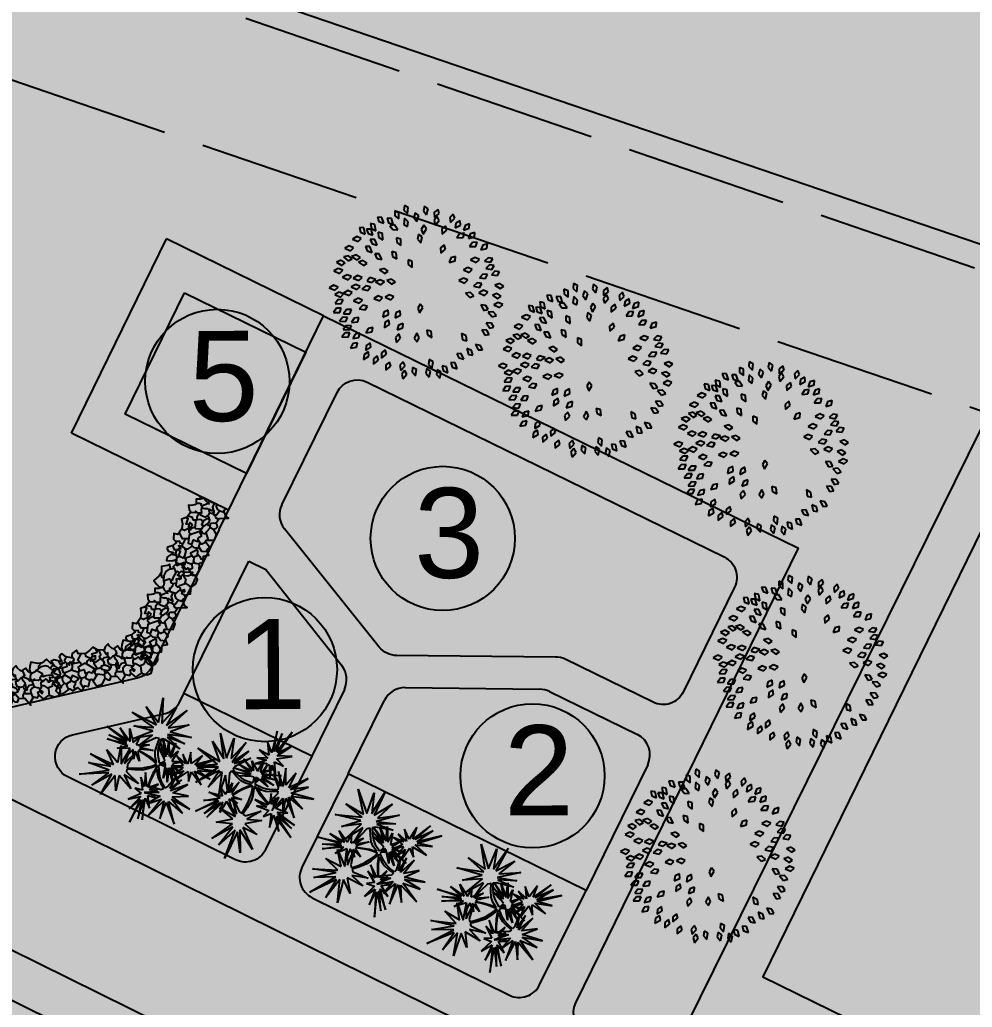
# Model space of a CAD drawing. Header units: millimetres. Extents: x 3866 to 35600, y -8896 to 9491.
# Drawn here: x 33093.94 to 33115.1, y -6715.44 to -6693.52 of the extents above; entities that cross this region are included whole.
import ezdxf

# ---------------------------------------------------------------- set-up
doc = ezdxf.new("R2010")
doc.units = ezdxf.units.MM
doc.linetypes.add('ACAD_ISO02W100', pattern=[15, 12, -3])
for name, color, linetype in [('A绿-TXT', 252, 'Continuous'), ('Trees', 92, 'Continuous'), ('благоустрый', 7, 'Continuous'), ('будівлі', 7, 'Continuous'), ('ВДМ', 7, 'Continuous'), ('КУЩІ', 108, 'Continuous'), ('майданчики заливка', 7, 'Continuous'), ('інсоляція', 180, 'Continuous')]:
    doc.layers.add(name, color=color, linetype=linetype)
doc.styles.add('ATTR', font='romans.shx', dxfattribs={"width": 0.8, "height": 0.470416})
doc.styles.get("Standard").update_dxf_attribs({"font": 'arial.ttf'})

# ---------------------------------------------------------------- blocks, each defined once
blk = doc.blocks.new('ц1')
at = {"layer": 'Trees'}
for p, q in [((-19, 497), (-3, 812)), ((-3, 812), (-2, 495)), ((-635, 625), (-521, 388)), ((-480, 384), (-635, 625)), ((-484, 677), (-480, 384)), ((-434, 381), (-484, 677)), ((-86, 667), (-19, 497)), ((-30, 463), (-86, 667)), ((-2, 495), (67, 725)), ((67, 725), (21, 480)), ((21, 480), (122, 710)), ((122, 710), (30, 455)), ((167, 632), (252, 376)), ((215, 369), (167, 632)), ((-839, 577), (-532, 356)), ((-521, 388), (-839, 577)), ((-336, 547), (-434, 381)), ((-390, 356), (-336, 547)), ((-155, 565), (-30, 463)), ((-43, 426), (-155, 565)), ((30, 455), (135, 539)), ((135, 539), (40, 409)), ((184, 345), (80, 507)), ((80, 507), (215, 369)), ((252, 376), (312, 598)), ((312, 598), (286, 382)), ((286, 382), (500, 571)), ((500, 571), (306, 355)), ((-808, 393), (-536, 304)), ((-532, 356), (-808, 393)), ((-186, 437), (-390, 356)), ((-338, 320), (-186, 437)), ((-145, 404), (-43, 426)), ((-46, 382), (-145, 404)), ((-144, 248), (-46, 382)), ((150, 309), (-15, 400)), ((-15, 400), (184, 345)), ((149, 388), (27, 371)), ((27, 371), (117, 293)), ((40, 409), (149, 388)), ((306, 355), (530, 408)), ((530, 408), (325, 310)), ((-536, 304), (-834, 285)), ((-834, 285), (-518, 271)), ((-518, 271), (-679, 142)), ((-342, 242), (-330, 273)), ((-130, 334), (-338, 320)), ((-330, 273), (-130, 334)), ((-47, 329), (-144, 248)), ((-117, 168), (-47, 329)), ((-29, 306), (-117, 168)), ((-32, 306), (150, 309)), ((158, 268), (-32, 306)), ((-12, 306), (-29, 306)), ((-23, 222), (-12, 306)), ((-2, 306), (-12, 227)), ((16, 305), (-2, 306)), ((94, 221), (16, 305)), ((27, 339), (94, 221)), ((117, 293), (27, 339)), ((178, 241), (158, 268)), ((585, 316), (319, 280)), ((319, 280), (496, 179)), ((325, 310), (585, 316)), ((-679, 142), (-482, 221)), ((-482, 221), (-544, 13)), ((-544, 13), (-435, 217)), ((-435, 217), (-428, 3)), ((-428, 3), (-403, 196)), ((-403, 196), (-340, -5)), ((-363, 192), (-349, 225)), ((-340, -5), (-363, 192)), ((-349, 225), (-266, 187)), ((-253, 203), (-342, 242)), ((-266, 187), (-189, 144)), ((-165, 160), (-253, 203)), ((-189, 144), (-158, 120)), ((-113, 117), (-165, 160)), ((-31, 140), (-23, 222)), ((-29, 74), (-31, 140)), ((-12, 227), (-17, 151)), ((-17, 151), (-16, 95)), ((14, 110), (53, 158)), ((77, 144), (44, 105)), ((53, 158), (114, 201)), ((111, 128), (60, -29)), ((129, 188), (77, 144)), ((177, 152), (91, -7)), ((91, -7), (111, 128)), ((113, -19), (177, 152)), ((114, 201), (178, 241)), ((189, 227), (129, 188)), ((210, 200), (189, 227)), ((251, 26), (210, 200)), ((244, 206), (251, 26)), ((324, 39), (244, 206)), ((420, 56), (265, 227)), ((265, 227), (324, 39)), ((304, 234), (420, 56)), ((496, 179), (304, 234)), ((-739, 24), (-495, -35)), ((-471, -22), (-739, 24)), ((-428, -4), (-572, 67)), ((-572, 67), (-471, -22)), ((-426, 107), (-428, -4)), ((-388, -10), (-426, 107)), ((-327, 92), (-388, -10)), ((-356, -5), (-327, 92)), ((-252, 81), (-356, -5)), ((-321, -10), (-252, 81)), ((-158, 120), (-121, 93)), ((-121, 93), (-85, 61)), ((-74, 76), (-113, 117)), ((-44, 13), (-109, -5)), ((-85, 61), (-60, 30)), ((-50, 48), (-74, 76)), ((-60, 30), (-44, 13)), ((-24, 27), (-50, 48)), ((-24, 27), (-29, 74)), ((-16, 95), (-13, 61)), ((-13, 61), (14, 110)), ((44, 105), (-11, 14)), ((0, 0), (-11, 14)), ((18, -22), (0, 0)), ((243, 121), (113, -19)), ((127, -33), (243, 121)), ((323, 103), (127, -33)), ((128, -58), (323, 103)), ((175, 63), (295, -71)), ((267, -84), (175, 63)), ((262, 69), (346, -89)), ((295, -71), (262, 69)), ((346, -89), (410, 19)), ((410, 19), (386, -107)), ((-505, -61), (-818, -116)), ((-818, -116), (-504, -78)), ((-744, -32), (-505, -61)), ((-495, -35), (-744, -32)), ((-504, -78), (-660, -173)), ((-660, -173), (-469, -83)), ((-469, -83), (-548, -223)), ((-548, -223), (-430, -89)), ((-430, -89), (-390, -185)), ((-390, -185), (-387, -85)), ((-387, -85), (-237, -157)), ((-353, -83), (-257, -283)), ((-205, -276), (-353, -83)), ((-333, -76), (-163, -117)), ((-237, -157), (-333, -76)), ((-319, -28), (-321, -10)), ((-239, -24), (-319, -28)), ((-317, -37), (-233, -33)), ((-315, -55), (-317, -37)), ((-163, -117), (-315, -55)), ((-164, -16), (-239, -24)), ((-233, -33), (-150, -28)), ((-109, -5), (-164, -16)), ((-137, -122), (-153, -204)), ((-150, -28), (-85, -14)), ((-104, -63), (-137, -122)), ((5, -94), (-126, -191)), ((5, -117), (-126, -241)), ((-126, -191), (5, -117)), ((-109, -144), (-82, -93)), ((-53, -5), (-104, -63)), ((-85, -14), (-53, -5)), ((-82, -93), (-23, -19)), ((-23, -19), (3, -35)), ((46, -9), (0, 0)), ((3, -35), (27, -68)), ((27, -68), (5, -94)), ((39, -54), (18, -22)), ((18, -22), (58, -31)), ((60, -29), (39, -54)), ((46, -9), (65, -14)), ((117, -255), (106, -107)), ((106, -107), (240, -171)), ((281, -19), (128, -58)), ((128, -82), (281, -19)), ((240, -171), (128, -82)), ((183, -79), (160, -69)), ((178, -61), (258, -105)), ((254, -116), (183, -79)), ((245, -136), (254, -116)), ((258, -105), (267, -84)), ((386, -107), (568, -22)), ((568, -22), (416, -134)), ((-452, -135), (-279, -332)), ((-257, -283), (-452, -135)), ((-153, -204), (-163, -289)), ((-141, -296), (-129, -216)), ((-129, -216), (-109, -144)), ((-126, -241), (18, -124)), ((18, -124), (-124, -306)), ((-124, -306), (18, -151)), ((-45, -317), (50, -146)), ((18, -151), (-45, -317)), ((44, -332), (71, -138)), ((50, -146), (44, -332)), ((71, -138), (117, -255)), ((131, -200), (245, -136)), ((272, -160), (131, -200)), ((189, -251), (272, -160)), ((302, -171), (189, -251)), ((265, -319), (302, -171)), ((333, -199), (265, -319)), ((413, -351), (333, -199)), ((582, -391), (381, -202)), ((381, -202), (413, -351)), ((621, -333), (409, -200)), ((409, -200), (582, -391)), ((416, -134), (633, -135)), ((433, -177), (621, -333)), ((734, -280), (433, -177)), ((633, -135), (442, -157)), ((442, -157), (734, -280)), ((-522, -277), (-290, -374)), ((-279, -332), (-522, -277)), ((-163, -289), (-205, -276)), ((-98, -309), (-141, -296)), ((124, -291), (-98, -309)), ((-86, -348), (124, -291)), ((149, -375), (-86, -348)), ((-290, -374), (-616, -417)), ((-616, -417), (-276, -418)), ((-276, -418), (-497, -562)), ((-497, -562), (-265, -457)), ((-265, -457), (-362, -758)), ((-362, -758), (-223, -468)), ((-223, -468), (-159, -731)), ((-161, -473), (-23, -759)), ((-159, -731), (-161, -473)), ((-129, -456), (85, -613)), ((-23, -759), (-129, -456)), ((-99, -378), (149, -375)), ((183, -486), (-99, -378)), ((-85, -423), (183, -486)), ((85, -613), (-85, -423))]:
    blk.add_line(p, q, dxfattribs=at)
blk = doc.blocks.new('A$C196E2D52')
at = {"layer": 'A绿-TXT', "color": 94, "linetype": 'ByBlock'}
for p, q in [((839, 2149), (841, 2071)), ((892, 2112), (839, 2149)), ((952, 2130), (947, 2052)), ((1001, 2089), (952, 2130)), ((1065, 2132), (1034, 2061)), ((1097, 2076), (1065, 2132)), ((1151, 2203), (1119, 2131)), ((1119, 2131), (1158, 2091)), ((1182, 2147), (1151, 2203)), ((1158, 2091), (1182, 2147)), ((1364, 2144), (1332, 2073)), ((1395, 2088), (1364, 2144)), ((530, 2042), (529, 1964)), ((581, 2003), (530, 2042)), ((581, 1943), (581, 2003)), ((626, 2025), (620, 1947)), ((674, 1983), (626, 2025)), ((728, 2073), (725, 1995)), ((725, 1995), (776, 1972)), ((778, 2033), (728, 2073)), ((776, 1972), (778, 2033)), ((823, 2022), (823, 1944)), ((875, 1984), (823, 2022)), ((841, 2071), (894, 2051)), ((894, 2051), (892, 2112)), ((947, 2052), (998, 2029)), ((998, 2029), (1001, 2089)), ((1034, 2061), (1073, 2021)), ((1084, 2023), (1052, 1952)), ((1073, 2021), (1097, 2076)), ((1116, 1968), (1084, 2023)), ((1284, 2034), (1251, 1963)), ((1315, 1978), (1284, 2034)), ((1332, 2073), (1371, 2033)), ((1371, 2033), (1395, 2088)), ((1474, 2111), (1433, 2045)), ((1433, 2045), (1467, 2000)), ((1467, 2000), (1498, 2052)), ((1498, 2052), (1474, 2111)), ((1540, 2021), (1489, 1962)), ((1554, 1959), (1540, 2021)), ((1649, 2006), (1616, 1935)), ((1680, 1950), (1649, 2006)), ((390, 1934), (403, 1857)), ((447, 1905), (390, 1934)), ((458, 1846), (447, 1905)), ((509, 1904), (525, 1828)), ((567, 1877), (509, 1904)), ((529, 1964), (581, 1943)), ((580, 1818), (567, 1877)), ((620, 1947), (670, 1923)), ((670, 1923), (674, 1983)), ((713, 1920), (721, 1843)), ((768, 1888), (713, 1920)), ((776, 1829), (768, 1888)), ((823, 1944), (875, 1923)), ((875, 1923), (875, 1984)), ((988, 1895), (956, 1824)), ((1019, 1839), (988, 1895)), ((1052, 1952), (1092, 1912)), ((1092, 1912), (1116, 1968)), ((1163, 1925), (1131, 1854)), ((1194, 1868), (1163, 1925)), ((1274, 1900), (1242, 1828)), ((1251, 1963), (1291, 1923)), ((1306, 1844), (1274, 1900)), ((1291, 1923), (1315, 1978)), ((1489, 1962), (1515, 1913)), ((1545, 1921), (1501, 1856)), ((1515, 1913), (1554, 1959)), ((1566, 1860), (1545, 1921)), ((1616, 1935), (1656, 1895)), ((1656, 1895), (1680, 1950)), ((1766, 1910), (1734, 1838)), ((1797, 1854), (1766, 1910)), ((247, 1769), (286, 1701)), ((311, 1761), (247, 1769)), ((341, 1708), (311, 1761)), ((403, 1857), (458, 1846)), ((525, 1828), (580, 1818)), ((721, 1843), (776, 1829)), ((886, 1825), (872, 1748)), ((872, 1748), (920, 1719)), ((930, 1779), (886, 1825)), ((920, 1719), (930, 1779)), ((956, 1824), (995, 1784)), ((995, 1784), (1019, 1839)), ((1134, 1791), (1117, 1714)), ((1131, 1854), (1169, 1813)), ((1176, 1742), (1134, 1791)), ((1169, 1813), (1194, 1868)), ((1242, 1828), (1281, 1788)), ((1281, 1788), (1306, 1844)), ((1474, 1834), (1431, 1769)), ((1431, 1769), (1463, 1723)), ((1463, 1723), (1496, 1773)), ((1496, 1773), (1474, 1834)), ((1501, 1856), (1532, 1810)), ((1532, 1810), (1566, 1860)), ((1672, 1745), (1616, 1724)), ((1670, 1689), (1672, 1745)), ((1734, 1838), (1773, 1798)), ((1773, 1798), (1797, 1854)), ((1854, 1808), (1829, 1749)), ((1829, 1749), (1905, 1767)), ((1913, 1822), (1854, 1808)), ((1905, 1767), (1913, 1822)), ((253, 1646), (189, 1644)), ((189, 1644), (238, 1583)), ((291, 1599), (253, 1646)), ((286, 1701), (341, 1708)), ((360, 1742), (402, 1676)), ((424, 1738), (360, 1742)), ((402, 1676), (457, 1687)), ((457, 1687), (424, 1738)), ((639, 1711), (581, 1739)), ((581, 1739), (596, 1662)), ((596, 1662), (651, 1652)), ((651, 1652), (639, 1711)), ((1017, 1641), (985, 1570)), ((1048, 1585), (1017, 1641)), ((1117, 1714), (1164, 1683)), ((1164, 1683), (1176, 1742)), ((1234, 1724), (1218, 1666)), ((1218, 1666), (1256, 1615)), ((1279, 1690), (1234, 1724)), ((1256, 1615), (1279, 1690)), ((1577, 1629), (1522, 1604)), ((1579, 1573), (1577, 1629)), ((1616, 1724), (1597, 1663)), ((1597, 1663), (1670, 1689)), ((1704, 1660), (1689, 1598)), ((1689, 1598), (1761, 1629)), ((1759, 1685), (1704, 1660)), ((1761, 1629), (1759, 1685)), ((1835, 1712), (1814, 1651)), ((1814, 1651), (1889, 1675)), ((1892, 1731), (1835, 1712)), ((1900, 1671), (1871, 1614)), ((1871, 1614), (1948, 1626)), ((1889, 1675), (1892, 1731)), ((1960, 1681), (1900, 1671)), ((1948, 1626), (1960, 1681)), ((238, 1583), (291, 1599)), ((328, 1545), (264, 1542)), ((264, 1542), (313, 1482)), ((313, 1482), (366, 1499)), ((366, 1499), (328, 1545)), ((647, 1507), (689, 1441)), ((711, 1503), (647, 1507)), ((744, 1452), (711, 1503)), ((781, 1528), (812, 1456)), ((843, 1513), (781, 1528)), ((868, 1458), (843, 1513)), ((985, 1570), (1024, 1530)), ((1031, 1498), (999, 1426)), ((1024, 1530), (1048, 1585)), ((1062, 1442), (1031, 1498)), ((1226, 1619), (1189, 1550)), ((1189, 1550), (1226, 1507)), ((1253, 1561), (1226, 1619)), ((1226, 1507), (1253, 1561)), ((1377, 1568), (1330, 1505)), ((1330, 1505), (1360, 1458)), ((1360, 1458), (1395, 1506)), ((1395, 1506), (1377, 1568)), ((1522, 1604), (1507, 1541)), ((1507, 1541), (1579, 1573)), ((1791, 1581), (1757, 1526)), ((1757, 1526), (1835, 1532)), ((1851, 1586), (1791, 1581)), ((1835, 1532), (1851, 1586)), ((1985, 1575), (1964, 1515)), ((1964, 1515), (2039, 1538)), ((2043, 1593), (1985, 1575)), ((2039, 1538), (2043, 1593)), ((177, 1489), (112, 1488)), ((112, 1488), (160, 1426)), ((160, 1426), (214, 1442)), ((214, 1442), (177, 1489)), ((689, 1441), (744, 1452)), ((770, 1372), (805, 1302)), ((833, 1361), (770, 1372)), ((812, 1456), (868, 1458)), ((999, 1426), (1038, 1386)), ((1038, 1386), (1062, 1442)), ((1242, 1478), (1196, 1415)), ((1196, 1415), (1226, 1368)), ((1226, 1368), (1261, 1417)), ((1261, 1417), (1242, 1478)), ((1547, 1404), (1514, 1349)), ((1607, 1411), (1547, 1404)), ((1592, 1357), (1607, 1411)), ((1885, 1401), (1883, 1337)), ((1883, 1337), (1947, 1381)), ((1934, 1436), (1885, 1401)), ((1947, 1381), (1934, 1436)), ((1970, 1454), (1949, 1394)), ((1949, 1394), (2024, 1417)), ((2027, 1473), (1970, 1454)), ((2057, 1375), (2019, 1324)), ((2024, 1417), (2027, 1473)), ((2118, 1376), (2057, 1375)), ((2097, 1324), (2118, 1376)), ((62, 1288), (0, 1272)), ((0, 1272), (61, 1223)), ((61, 1223), (109, 1251)), ((109, 1251), (62, 1288)), ((173, 1310), (109, 1300)), ((109, 1300), (165, 1245)), ((165, 1245), (216, 1268)), ((216, 1268), (173, 1310)), ((524, 1367), (461, 1356)), ((461, 1356), (517, 1302)), ((517, 1302), (568, 1325)), ((568, 1325), (524, 1367)), ((621, 1347), (645, 1273)), ((681, 1327), (621, 1347)), ((645, 1273), (701, 1269)), ((701, 1269), (681, 1327)), ((805, 1302), (861, 1307)), ((861, 1307), (833, 1361)), ((1514, 1349), (1592, 1357)), ((1721, 1351), (1685, 1298)), ((1685, 1298), (1763, 1301)), ((1782, 1354), (1721, 1351)), ((1763, 1301), (1782, 1354)), ((1949, 1263), (1922, 1214)), ((2027, 1253), (1949, 1263)), ((1982, 1207), (2027, 1253)), ((2019, 1324), (2097, 1324)), ((2130, 1260), (2086, 1213)), ((2190, 1254), (2130, 1260)), ((2164, 1205), (2190, 1254)), ((87, 1158), (41, 1113)), ((147, 1150), (87, 1158)), ((119, 1101), (147, 1150)), ((511, 1131), (470, 1093)), ((581, 1096), (511, 1131)), ((1443, 1207), (1405, 1156)), ((1405, 1156), (1483, 1155)), ((1504, 1207), (1443, 1207)), ((1483, 1155), (1504, 1207)), ((1922, 1214), (1982, 1207)), ((2039, 1136), (1987, 1099)), ((2097, 1117), (2039, 1136)), ((2086, 1213), (2164, 1205)), ((41, 1113), (119, 1101)), ((470, 1093), (524, 1067)), ((524, 1067), (581, 1096)), ((894, 1086), (835, 1062)), ((835, 1062), (902, 1022)), ((946, 1056), (894, 1086)), ((902, 1022), (946, 1056)), ((1766, 1089), (1717, 1048)), ((1717, 1048), (1793, 1030)), ((1825, 1075), (1766, 1089)), ((1793, 1030), (1825, 1075)), ((1888, 1042), (1829, 1017)), ((1829, 1017), (1896, 977)), ((1940, 1011), (1888, 1042)), ((1896, 977), (1940, 1011)), ((1987, 1099), (2061, 1074)), ((2061, 1074), (2097, 1117)), ((2122, 1015), (2072, 974)), ((2181, 1001), (2122, 1015)), ((2148, 955), (2181, 1001)), ((73, 985), (24, 943)), ((24, 943), (100, 926)), ((132, 972), (73, 985)), ((100, 926), (132, 972)), ((184, 948), (139, 902)), ((139, 902), (217, 892)), ((244, 941), (184, 948)), ((217, 892), (244, 941)), ((557, 962), (525, 906)), ((525, 906), (602, 915)), ((616, 970), (557, 962)), ((602, 915), (616, 970)), ((2004, 880), (1941, 866)), ((2050, 841), (2004, 880)), ((2103, 877), (2039, 876)), ((2039, 876), (2086, 814)), ((2072, 974), (2148, 955)), ((2140, 829), (2103, 877)), ((56, 850), (9, 808)), ((9, 808), (85, 792)), ((116, 839), (56, 850)), ((107, 764), (79, 707)), ((85, 792), (116, 839)), ((166, 776), (107, 764)), ((155, 721), (166, 776)), ((1653, 800), (1589, 796)), ((1589, 796), (1639, 736)), ((1639, 736), (1692, 754)), ((1692, 754), (1653, 800)), ((1893, 781), (1829, 779)), ((1829, 779), (1878, 718)), ((1931, 734), (1893, 781)), ((1941, 866), (2000, 815)), ((2000, 815), (2050, 841)), ((2086, 814), (2140, 829)), ((79, 707), (155, 721)), ((149, 651), (128, 590)), ((207, 669), (149, 651)), ((203, 613), (207, 669)), ((1468, 690), (1489, 615)), ((1528, 667), (1468, 690)), ((1545, 609), (1528, 667)), ((1878, 718), (1931, 734)), ((2038, 681), (1975, 672)), ((1975, 672), (2029, 617)), ((2029, 617), (2081, 639)), ((2081, 639), (2038, 681)), ((128, 590), (203, 613)), ((265, 566), (251, 504)), ((251, 504), (322, 536)), ((319, 592), (265, 566)), ((322, 536), (319, 592)), ((496, 521), (483, 467)), ((574, 532), (496, 521)), ((543, 476), (574, 532)), ((1242, 566), (1210, 494)), ((1273, 510), (1242, 566)), ((1249, 454), (1273, 510)), ((1376, 508), (1344, 437)), ((1407, 452), (1376, 508)), ((1489, 615), (1545, 609)), ((1779, 591), (1785, 514)), ((1833, 557), (1779, 591)), ((1785, 514), (1839, 497)), ((1839, 497), (1833, 557)), ((1876, 509), (1901, 435)), ((1937, 489), (1876, 509)), ((1905, 615), (1941, 546)), ((1968, 605), (1905, 615)), ((1941, 546), (1997, 552)), ((1997, 552), (1968, 605)), ((309, 446), (302, 391)), ((302, 391), (360, 406)), ((385, 465), (309, 446)), ((360, 406), (385, 465)), ((483, 467), (543, 476)), ((1082, 483), (1027, 427)), ((1027, 427), (1050, 376)), ((1050, 376), (1092, 419)), ((1092, 419), (1082, 483)), ((1172, 382), (1156, 306)), ((1215, 335), (1172, 382)), ((1210, 494), (1249, 454)), ((1344, 437), (1383, 397)), ((1383, 397), (1407, 452)), ((1502, 419), (1470, 348)), ((1533, 363), (1502, 419)), ((1671, 432), (1673, 354)), ((1724, 395), (1671, 432)), ((1726, 335), (1724, 395)), ((1772, 445), (1794, 370)), ((1832, 423), (1772, 445)), ((1850, 365), (1832, 423)), ((1901, 435), (1956, 431)), ((1956, 431), (1937, 489)), ((436, 358), (366, 325)), ((366, 325), (369, 269)), ((369, 269), (424, 295)), ((424, 295), (436, 358)), ((622, 279), (555, 240)), ((615, 216), (622, 279)), ((934, 291), (866, 251)), ((866, 251), (875, 196)), ((927, 227), (934, 291)), ((1087, 313), (1055, 242)), ((1119, 257), (1087, 313)), ((1094, 202), (1119, 257)), ((1156, 306), (1203, 275)), ((1203, 275), (1215, 335)), ((1276, 308), (1269, 230)), ((1324, 265), (1276, 308)), ((1319, 205), (1324, 265)), ((1470, 348), (1509, 308)), ((1509, 308), (1533, 363)), ((1628, 288), (1648, 213)), ((1687, 265), (1628, 288)), ((1673, 354), (1726, 335)), ((1704, 207), (1687, 265)), ((1794, 370), (1850, 365)), ((555, 240), (563, 184)), ((563, 184), (615, 216)), ((708, 221), (643, 178)), ((643, 178), (654, 124)), ((654, 124), (704, 157)), ((704, 157), (708, 221)), ((842, 197), (783, 145)), ((783, 145), (803, 92)), ((803, 92), (847, 133)), ((847, 133), (842, 197)), ((875, 196), (927, 227)), ((934, 125), (902, 54)), ((966, 69), (934, 125)), ((1058, 144), (1013, 81)), ((1055, 242), (1094, 202)), ((1078, 83), (1058, 144)), ((1269, 230), (1319, 205)), ((1313, 157), (1304, 79)), ((1360, 113), (1313, 157)), ((1395, 228), (1383, 151)), ((1383, 151), (1432, 123)), ((1440, 182), (1395, 228)), ((1432, 123), (1440, 182)), ((1486, 245), (1472, 168)), ((1472, 168), (1520, 139)), ((1530, 199), (1486, 245)), ((1520, 139), (1530, 199)), ((1648, 213), (1704, 207)), ((902, 54), (941, 14)), ((941, 14), (966, 69)), ((1013, 81), (1043, 34)), ((1043, 34), (1078, 83)), ((1183, 111), (1141, 45)), ((1141, 45), (1173, 0)), ((1173, 0), (1205, 51)), ((1205, 51), (1183, 111)), ((1304, 79), (1353, 53)), ((1353, 53), (1360, 113))]:
    blk.add_line(p, q, dxfattribs=at)
blk = doc.blocks.new('Ground 1')
for points in [[(2.39, 10.76), (0.85, 11.61), (-0.58, 11.47), (-1.35, 10.06), (-1.13, 9.21), (-1.9, 9.21), (-0.69, 6.67), (-2.12, 5.82), (-2.45, 4.84), (-2.23, 3.43), (-0.69, 3), (-0.47, 3.57), (0.3, 2.58), (-0.91, 1.59), (-0.25, 1.17), (0.85, -0.38), (2.39, 0.46), (3.82, 0.32), (5.8, -0.52), (6.46, 0.75), (6.79, 1.73), (6.68, 2.72), (7.34, 2.01), (7.89, 0.89), (8.88, 1.31), (8.99, 1.73), (9.65, 1.31), (10.42, 0.32), (10.64, -0.38), (11.75, 0.32), (12.19, 1.17), (14.17, 0.89), (15.49, -0.38), (16.7, 0.46), (18.13, 1.03), (18.24, 1.03), (20.33, 0.75), (20.66, -0.52), (22.2, 0.18), (22.75, 1.45), (24.29, 0.75), (25.28, -0.38), (25.83, -0.24), (26.38, 0.32), (25.94, 2.01), (28.14, 0.89), (29.13, 1.17), (28.58, 2.72), (27.81, 3.57), (29.13, 4.84), (27.37, 6.25), (28.91, 6.53), (28.36, 6.81), (28.91, 7.94), (28.25, 8.22), (29.68, 10.48), (29.02, 11.61), (27.37, 11.75), (25.28, 10.76), (24.62, 11.61), (22.75, 10.9), (21.76, 12.31), (20.55, 10.9), (19.45, 11.33), (18.46, 9.35), (17.91, 9.35), (16.81, 11.75), (14.94, 11.47), (13.84, 9.91), (13.29, 10.48), (12.63, 10.76), (12.19, 10.34), (11.86, 9.77), (10.09, 10.06), (8.66, 12.59), (8.66, 11.75), (7.23, 10.2), (6.13, 10.76), (5.58, 10.06), (4.37, 11.61)], [(8.67, 7.82), (8.95, 6.95), (8.84, 6.08), (9.4, 6.01), (9.8, 6.59), (9.63, 7.46)], [(12.62, 7.75), (11.66, 7.53), (11.83, 6.66), (12.9, 5.94), (14.26, 5.94), (14.32, 6.88)], [(17.31, 7.53), (16.46, 6.3), (18.95, 3.98), (21.26, 4.78), (21.09, 5.94), (19.63, 5.87), (19.57, 7.17), (18.27, 6.95)], [(23.41, 9.13), (22, 8.55), (22.22, 7.97), (23.69, 6.88), (24.48, 8.18)], [(15.5, 3.55), (15.28, 2.39), (16.58, 2.54), (17.14, 3.69), (16.35, 3.26)], [(23.18, 2.54), (23.01, 3.84), (23.18, 4.49), (23.81, 5.29), (25.39, 5.58), (26.18, 5.51), (26.23, 4.49), (25.89, 3.91), (24.65, 3.84), (24.6, 3.19), (24.09, 2.9), (23.86, 3.55), (23.47, 2.68)]]:
    blk.add_lwpolyline(points, close=True)
for points in [[(-1.05, 9.13), (-0.14, 8.33), (0.2, 7.39), (0.53, 7.32), (0.99, 8.26), (2.17, 8.47), (2.34, 10.07), (2.4, 10.79)], [(5.56, 9.99), (5.67, 9.13), (4.88, 8.98), (4.54, 9.7), (4.15, 9.34), (5, 8.4), (4.26, 7.97), (4.09, 7.17)], [(6.47, 7.24), (7.14, 7.53), (7.76, 8.11), (7.88, 8.84), (7.65, 10.14), (7.54, 10.43)], [(10.48, 9.99), (10.31, 8.98), (9.74, 8.4)], [(11.89, 9.7), (12.57, 8.4), (12.96, 8.26), (13.81, 8.62), (13.86, 9.92)], [(13.81, 8.91), (15.84, 8.18), (17.65, 9.92)], [(18.67, 9.63), (19.68, 8.84), (19.63, 8.18), (18.95, 7.17)], [(21.04, 11.44), (21.66, 9.78), (20.81, 8.26), (19.63, 8.18)], [(23.01, 8.91), (23.41, 9.92), (23.92, 10.5), (23.75, 11.3)], [(25.61, 10.94), (26.01, 9.63), (25.61, 8.91), (24.2, 8.47)], [(25.89, 9.27), (26.74, 8.47), (26.91, 7.6), (26.63, 6.66)], [(26.52, 8.69), (27.82, 9.49), (28.61, 8.91)], [(-0.71, 6.66), (-0.59, 5.94), (0.14, 5.43), (-0.03, 4.93), (0.31, 4.35), (-0.48, 3.55)], [(0.2, 7.39), (0.14, 6.88), (-0.26, 7.03), (-0.59, 6.37)], [(0.14, 6.81), (0.65, 6.52), (1.38, 6.37), (1.04, 6.01), (0.99, 5.29), (0.37, 5.58), (0.14, 5.51)], [(1.04, 6.45), (1.61, 6.74), (1.95, 6.45), (1.95, 6.01), (2.34, 5.58), (2.96, 5.94), (4.15, 6.3), (4.32, 7.03), (3.36, 7.6), (2.23, 8.62)], [(4.6, 8.11), (6.41, 7.32), (6.69, 5.07)], [(6.58, 6.52), (7.88, 6.52), (8.78, 7.32)], [(7.88, 9.13), (9.57, 8.76), (9.8, 8.11), (9.29, 7.6)], [(9.8, 6.52), (10.7, 6.45), (11.61, 5.94), (11.77, 5.07), (11.72, 4.35), (11.15, 4.2)], [(11.72, 7.17), (11.21, 7.03), (11.04, 6.3)], [(13.41, 8.4), (13.53, 7.89), (13.13, 7.53)], [(14.32, 6.52), (15.5, 6.52), (16.24, 4.93), (16.07, 4.35), (16.01, 4.35)], [(16.29, 8.62), (16.58, 7.53), (15.73, 6.16)], [(16.29, 7.1), (16.8, 6.95)], [(21.15, 8.76), (21.77, 7.17), (21.15, 5.58)], [(21.49, 6.37), (23.07, 5.51), (23.41, 4.85)], [(22.05, 8.33), (21.55, 7.97)], [(24.26, 7.68), (26.01, 6.16)], [(25.61, 5.65), (26.35, 6.52), (27.82, 6.81), (28.04, 6.52)], [(0.37, 2.54), (0.87, 1.96), (1.61, 1.52), (3.02, 1.52), (4.6, 2.25), (3.19, 3.55), (3.13, 4.64), (2.12, 4.49), (0.48, 4.64), (0.08, 4.78)], [(3.47, 6.08), (3.98, 5.43), (4.04, 4.78), (3.19, 3.98)], [(4.04, 5.22), (4.77, 5.51), (5.79, 5.22), (5.79, 4.93), (6.3, 5.29), (7.2, 4.64)], [(6.35, 2.83), (6.97, 3.62), (7.43, 5.14), (7.82, 4.49), (8.84, 3.69), (8.95, 3.12), (8.56, 3.12), (8.67, 2.39), (9.01, 1.74)], [(9.12, 6.01), (8.95, 5.51), (9.35, 4.78), (9.57, 3.69)], [(8.95, 3.48), (10.08, 3.77), (11.04, 4.35), (11.49, 3.41), (11.32, 2.39), (11.77, 2.75), (12.4, 1.16), (12.4, 1.23)], [(11.38, 3.77), (12.85, 3.62), (13.69, 4.06), (14.2, 2.97), (13.58, 2.39), (13.81, 1.02)], [(13.3, 5.87), (12.96, 5.14), (13.41, 4.06)], [(13.92, 3.62), (15.84, 4.49), (16.74, 3.62)], [(18.44, 4.42), (18.16, 3.55), (16.91, 2.97)], [(20.02, 4.27), (20.92, 2.61), (19.51, 0.87)], [(20.59, 3.41), (22.22, 3.41), (22.45, 2.61), (22, 2.1), (22.56, 1.16)], [(22.34, 3.19), (23.07, 3.55)], [(26.06, 2.75), (26.35, 3.26), (27.93, 4.06), (28.27, 4.06)], [(26.18, 4.27), (27.02, 3.69)], [(2.68, 0.44), (3.75, 1.16), (3.87, 1.88)], [(4.6, 2.25), (5.11, 2.68), (6.01, 2.9), (6.63, 2.75)], [(16.01, 2.39), (16.24, 1.59), (14.54, 1.38), (14.65, 0.51)], [(16.97, 2.97), (18.21, 2.03), (18.21, 1.09)], [(24.48, 3.04), (25.05, 1.96), (24.14, 0.87)], [(24.82, 2.54), (26.52, 2.75), (26.86, 1.67)]]:
    blk.add_lwpolyline(points)
at = {"style": 'ATTR', "width": 0.8, "flags": 9}
blk.add_attdef('ESTCODE', (0, 0), '', height=0.0000643, dxfattribs=at)

msp = doc.modelspace()

# ---------------------------------------------------------------- hatches: boundary and pattern name
at = {"layer": 'будівлі', "transparency": 33554569}
h = msp.add_hatch(color=40, dxfattribs=at)
h.dxf.hatch_style = 1
h.paths.add_polyline_path([(33110.262, -6653.622), (33087.762, -6653.622), (33087.762, -6661.122), (33110.262, -6661.122)])
h.paths.add_polyline_path([(33132.762, -6653.622), (33110.262, -6653.622), (33110.262, -6661.122), (33132.762, -6661.122)])
h.paths.add_polyline_path([(33072.762, -6653.622), (33065.262, -6653.622), (33065.262, -6676.122), (33072.762, -6676.122)])
h.paths.add_polyline_path([(33101.557, -6685.888), (33080.262, -6678.622), (33077.84, -6685.721), (33099.135, -6692.986)])
h.paths.add_polyline_path([(33101.557, -6685.888), (33099.135, -6692.986), (33120.43, -6700.252), (33122.851, -6693.153)])
h.paths.add_polyline_path([(33086.257, -6714.365), (33082.934, -6721.089), (33103.107, -6731.055), (33106.429, -6724.331)])
h.paths.add_polyline_path([(33086.257, -6714.365), (33066.084, -6704.398), (33062.762, -6711.122), (33082.934, -6721.089)])
h.paths.add_polyline_path([(33090.216, -6656.17), (33094.545, -6656.147), (33094.534, -6654.087), (33090.205, -6654.11)], flags=24)
h.paths.add_polyline_path([(33066.471, -6655.835), (33070.8, -6655.812), (33070.789, -6653.751), (33066.46, -6653.774)], flags=24)
h.paths.add_polyline_path([(33080.908, -6682.468), (33085.237, -6682.445), (33085.226, -6680.385), (33080.897, -6680.408)], flags=24)
h.paths.add_polyline_path([(33066.197, -6708.434), (33070.526, -6708.411), (33070.515, -6706.35), (33066.186, -6706.373)], flags=24)
at = {"layer": 'ВДМ', "true_color": 0x139b48, "transparency": 33554585}
h = msp.add_hatch(color=114, dxfattribs=at)
h.dxf.hatch_style = 1
h.paths.add_polyline_path([(33080.262, -6678.622), (33090.081, -6681.973), (33090.575, -6680.519), (33077.787, -6676.123, -0.320249), (33075.762, -6673.286), (33075.762, -6665.747), (33072.762, -6665.747), (33072.762, -6676.122), (33065.262, -6676.122), (33060.262, -6676.122), (33060.262, -6695.076, 0.414214), (33063.262, -6698.076), (33063.74, -6698.076, 0.050382), (33063.766, -6697.826), (33063.766, -6689.68), (33072.145, -6689.68), (33072.145, -6699.026), (33078.709, -6702.27), (33080.408, -6703.11), (33082.448, -6698.984), (33080.771, -6698.15, -1.802326), (33084.562, -6700.036), (33082.895, -6699.206), (33080.856, -6703.332), (33085.513, -6705.633), (33086.734, -6703.161), (33090.346, -6704.937), (33089.12, -6707.416), (33092.316, -6708.996, 0.173141), (33092.65, -6709.035), (33096.548, -6708.136, 0.226063), (33096.884, -6707.869), (33098.369, -6704.833), (33098.58, -6704.401), (33095.09, -6702.695), (33097.199, -6698.383), (33100.688, -6700.089), (33111.24, -6705.25), (33106.292, -6715.345, 0.413327), (33106.519, -6716.014), (33107.795, -6716.644, 0.414214), (33108.465, -6716.417), (33115.297, -6702.584), (33115.415, -6702.239), (33076.71, -6689.033), (33077.679, -6686.194), (33119.12, -6700.382, 0.414214), (33122.295, -6698.826), (33124.078, -6693.618, 0.161962), (33124.092, -6692.04), (33113.51, -6688.402), (33113.032, -6689.803), (33122.851, -6693.153), (33120.43, -6700.252), (33099.135, -6692.986), (33077.84, -6685.721)])
h = msp.add_hatch(color=114, dxfattribs=at)
h.dxf.hatch_style = 1
h.paths.add_polyline_path([(33126.918, -6694.603, -0.162862), (33127.88, -6693.342), (33124.092, -6692.04, -0.161962), (33124.078, -6693.618), (33122.295, -6698.826, -0.414214), (33119.12, -6700.382), (33077.679, -6686.194), (33076.71, -6689.033), (33121.019, -6704.151, 0.414214), (33124.192, -6702.592)])
at = {"layer": 'ВДМ', "transparency": 33554585}
h = msp.add_hatch(color=9, dxfattribs=at)
h.dxf.hatch_style = 1
h.paths.add_polyline_path([(33109.999, -6715.659), (33123.291, -6722.175), (33123.731, -6721.277), (33129.485, -6709.538), (33128.587, -6709.098), (33122.833, -6720.836), (33110.442, -6714.763), (33116.195, -6703.024), (33115.297, -6702.584), (33108.465, -6716.417, -0.414214), (33107.795, -6716.644), (33106.519, -6716.014, -0.413327), (33106.292, -6715.345), (33111.24, -6705.25), (33100.688, -6700.089), (33098.369, -6704.833), (33096.884, -6707.869, -0.226063), (33096.548, -6708.136), (33092.65, -6709.035, -0.173141), (33092.316, -6708.996), (33080.856, -6703.332), (33080.856, -6703.332), (33082.895, -6699.206), (33084.562, -6700.036, 1.802326), (33080.771, -6698.15), (33082.448, -6698.984), (33080.408, -6703.11), (33078.709, -6702.27), (33075.051, -6700.462), (33072.145, -6699.026), (33072.145, -6699.365, 0.285316), (33072.841, -6700.485), (33077.673, -6702.874), (33114.01, -6720.833), (33116.252, -6721.94, 0.33288), (33115.569, -6720.503), (33110.645, -6718.052), (33109.176, -6717.326)])
h.paths.add_polyline_path([(33104.817, -6715.173), (33100.436, -6713.009, -0.414214), (33100.209, -6712.339), (33101.235, -6710.261), (33102.046, -6708.623, -0.288428), (33102.5, -6708.345), (33105.491, -6708.381, -0.111172), (33105.704, -6708.432), (33107.659, -6709.387, -0.414214), (33107.888, -6710.056), (33106.523, -6712.847), (33105.487, -6714.946, -0.414214)], flags=16)
h.paths.add_polyline_path([(33108.009, -6708.671), (33106.054, -6707.715, 0.111862), (33105.839, -6707.665), (33102.312, -6707.632, -0.225098), (33101.927, -6707.445), (33099.819, -6704.817, -0.291232), (33099.761, -6704.283), (33100.988, -6701.792, -0.41339), (33101.656, -6701.564), (33109.587, -6705.443, -0.414214), (33109.817, -6706.112), (33108.678, -6708.442, -0.414214)], flags=16)
h.paths.add_polyline_path([(33099.402, -6711.941, -0.414295), (33098.732, -6712.167), (33095.006, -6710.326, -0.704825), (33095.115, -6709.39), (33097.168, -6708.917, 0.226063), (33097.504, -6708.649), (33097.588, -6708.478), (33099.027, -6705.535), (33099.407, -6705.721), (33101.094, -6707.854, -0.288707), (33101.152, -6708.384), (33100.427, -6709.866)], flags=16)
h.paths.add_polyline_path([(33084.536, -6699.44), (33081.262, -6697.829, -1.535529)], flags=16)
h = msp.add_hatch(color=9, dxfattribs=at)
h.dxf.hatch_style = 1
h.paths.add_polyline_path([(33097.199, -6698.383), (33095.09, -6702.695), (33098.58, -6704.401), (33098.975, -6703.593), (33096.28, -6702.275), (33097.598, -6699.58), (33100.293, -6700.898), (33100.688, -6700.089)])
h = msp.add_hatch(color=9, dxfattribs=at)
h.dxf.hatch_style = 1
h.paths.add_polyline_path([(33069.918, -6702.387, 0.115275), (33068.588, -6702.076), (33062.262, -6702.076, 0.414214), (33059.262, -6705.076), (33059.262, -6715.89), (33059.262, -6737.258), (33060.262, -6737.258), (33060.262, -6715.89), (33060.262, -6706.076, -0.414214), (33063.262, -6703.076), (33068.355, -6703.076, -0.115275), (33069.684, -6703.387), (33076.493, -6706.753), (33075.386, -6708.994), (33076.955, -6709.769), (33078.062, -6707.528), (33096.664, -6716.722), (33095.558, -6718.96), (33097.127, -6719.736), (33098.235, -6717.494), (33107.982, -6722.313), (33108.424, -6721.419), (33076.936, -6705.856)])
at = {"layer": 'ВДМ', "true_color": 0x139b48, "transparency": 33554585}
h = msp.add_hatch(color=114, dxfattribs=at)
h.dxf.hatch_style = 1
h.paths.add_polyline_path([(33078.062, -6707.528), (33076.955, -6709.769), (33086.257, -6714.365), (33095.558, -6718.96), (33096.664, -6716.722)])
h = msp.add_hatch(color=114, dxfattribs=at)
h.dxf.hatch_style = 1
h.paths.add_polyline_path([(33101.235, -6710.261), (33100.209, -6712.339, 0.414214), (33100.436, -6713.009), (33104.817, -6715.173, 0.414214), (33105.487, -6714.946), (33106.523, -6712.847)])
h.paths.add_polyline_path([(33100.427, -6709.866), (33097.588, -6708.478), (33097.504, -6708.649, -0.226063), (33097.168, -6708.917), (33095.115, -6709.39, 0.704825), (33095.006, -6710.326), (33098.732, -6712.167, 0.414295), (33099.402, -6711.941)])
at = {"layer": 'ВДМ', "transparency": 33554585}
h = msp.add_hatch(color=8, dxfattribs=at)
h.dxf.hatch_style = 1
h.paths.add_polyline_path([(33091.817, -6709.864), (33090.487, -6712.554), (33111.114, -6722.748), (33112.443, -6720.058)])
at = {"layer": 'майданчики заливка', "transparency": 33554585}
h = msp.add_hatch(color=13, dxfattribs=at)
h.dxf.hatch_style = 1
h.paths.add_polyline_path([(33081.262, -6697.829), (33084.536, -6699.44, 1.535529)])
h.paths.add_polyline_path([(33086.507, -6658.142), (33081.627, -6658.137, 0.500594), (33086.503, -6661.681)])
h.paths.add_polyline_path([(33086.509, -6655.202), (33081.629, -6655.196), (33081.627, -6657.637), (33086.507, -6657.642)])
h.paths.add_polyline_path([(33100.293, -6700.898), (33097.598, -6699.58), (33096.28, -6702.275), (33098.975, -6703.593)])
h.paths.add_polyline_path([(33131.197, -6694.482), (33128.89, -6693.689), (33127.303, -6698.304), (33129.61, -6699.096)])
h.paths.add_polyline_path([(33133.504, -6695.276), (33131.197, -6694.482), (33129.611, -6699.097), (33131.917, -6699.89)])
h = msp.add_hatch(color=182, dxfattribs=at)
h.dxf.hatch_style = 1
h.paths.add_polyline_path([(33114.897, -6669.516), (33106.272, -6669.516), (33106.272, -6679.24), (33114.897, -6682.205)])
h.paths.add_polyline_path([(33103.092, -6669.516), (33096.297, -6669.516), (33096.297, -6675.811), (33103.092, -6678.147)])
h.paths.add_polyline_path([(33093.703, -6669.516), (33089.727, -6669.516), (33087.09, -6669.516), (33087.191, -6672.681), (33089.675, -6673.535), (33093.703, -6674.92), (33093.703, -6673.928)])
h.paths.add_polyline_path([(33109.587, -6705.443), (33101.656, -6701.564, 0.41339), (33100.988, -6701.792), (33099.761, -6704.283, 0.291232), (33099.819, -6704.817), (33101.927, -6707.445, 0.225098), (33102.312, -6707.632), (33105.839, -6707.665, -0.111862), (33106.054, -6707.715), (33108.009, -6708.671, 0.414214), (33108.678, -6708.442), (33109.817, -6706.112, 0.414214)])
h.paths.add_polyline_path([(33107.888, -6710.056, 0.414214), (33107.659, -6709.387), (33105.704, -6708.432, 0.111172), (33105.491, -6708.381), (33102.5, -6708.345, 0.288428), (33102.046, -6708.623), (33101.235, -6710.261), (33106.523, -6712.847)])
h.paths.add_polyline_path([(33101.094, -6707.854), (33099.407, -6705.721), (33099.027, -6705.535), (33097.588, -6708.478), (33100.427, -6709.866), (33101.152, -6708.384, 0.288707)])
h = msp.add_hatch(color=106, dxfattribs=at)
h.dxf.hatch_style = 1
h.paths.add_polyline_path([(33134.054, -6669.516), (33117.525, -6669.516), (33117.525, -6683.094), (33134.068, -6683.078)])
h.paths.add_polyline_path([(33128.587, -6709.098), (33122.391, -6706.061), (33116.637, -6717.8), (33122.833, -6720.836)])
h.paths.add_polyline_path([(33122.391, -6706.061), (33116.195, -6703.024), (33110.442, -6714.763), (33116.637, -6717.8)])

# ---------------------------------------------------------------- linework, layer by layer
for p, q in [((33097.588, -6708.478), (33099.027, -6705.535)), ((33099.027, -6705.535), (33099.407, -6705.721)), ((33099.407, -6705.721), (33101.094, -6707.854)), ((33101.152, -6708.384), (33100.427, -6709.866)), ((33102.5, -6708.345), (33105.491, -6708.381)), ((33105.704, -6708.432), (33107.659, -6709.387)), ((33100.427, -6709.866), (33097.588, -6708.478)), ((33101.235, -6710.261), (33102.046, -6708.623)), ((33107.888, -6710.056), (33106.523, -6712.847)), ((33106.523, -6712.847), (33101.235, -6710.261))]:
    msp.add_line(p, q)
for points in [[(33095.09, -6702.695), (33097.199, -6698.383)], [(33100.688, -6700.089), (33097.199, -6698.383)], [(33097.598, -6699.58), (33100.293, -6700.898), (33098.975, -6703.593), (33096.28, -6702.275), (33097.598, -6699.58)], [(33098.369, -6704.833), (33100.688, -6700.089)], [(33100.688, -6700.089), (33111.24, -6705.25)], [(33098.58, -6704.401), (33095.09, -6702.695)], [(33098.027, -6704.131), (33098.019, -6704.14)]]:
    msp.add_lwpolyline(points)
for points in [[(33099.761, -6704.283), (33100.988, -6701.792, -0.41339), (33101.656, -6701.564), (33109.587, -6705.443, -0.414214), (33109.817, -6706.112), (33108.678, -6708.442, -0.414214), (33108.009, -6708.671), (33106.054, -6707.715, 0.111862), (33105.839, -6707.665), (33102.312, -6707.632, -0.225098), (33101.927, -6707.445), (33099.819, -6704.817)], [(33115.297, -6702.584), (33108.465, -6716.417, -0.414214), (33107.795, -6716.644), (33106.519, -6716.014, -0.413327), (33106.292, -6715.345), (33111.24, -6705.25)], [(33098.369, -6704.833), (33096.884, -6707.869, -0.226063), (33096.548, -6708.136), (33092.65, -6709.035, -0.173141), (33092.316, -6708.996), (33080.856, -6703.332)], [(33100.427, -6709.866), (33099.402, -6711.941, -0.414295), (33098.732, -6712.167), (33095.006, -6710.326, -0.704825), (33095.115, -6709.39), (33097.168, -6708.917, 0.226063), (33097.504, -6708.649), (33097.588, -6708.478)], [(33101.235, -6710.261), (33100.209, -6712.339, 0.414214), (33100.436, -6713.009), (33104.817, -6715.173, 0.414214), (33105.487, -6714.946), (33106.523, -6712.847)]]:
    msp.add_lwpolyline(points, format="xyb")
msp.add_lwpolyline([(33116.195, -6703.024), (33110.442, -6714.763), (33122.833, -6720.836), (33128.587, -6709.098)], close=True)
for centre in [(33098.329, -6701.546), (33103.336, -6705.032), (33099.387, -6707.944), (33105.33, -6710.303)]:
    msp.add_circle(centre, 1.601)
for centre, start, end in [((33100.209, -6704.504), 153.7779, 218.7269), ((33100.702, -6708.164), 333.9427, 38.3579), ((33102.494, -6708.845), 89.3173, 153.6734), ((33105.485, -6708.881), 63.9427, 89.3173), ((33107.439, -6709.836), 333.9427, 63.9427)]:
    msp.add_arc(centre, 0.5, start, end)
at = {"layer": 'благоустрый', "linetype": 'ACAD_ISO02W100', "ltscale": 0.3}
for points in [[(33077.679, -6686.194), (33119.12, -6700.382, 0.414214), (33122.295, -6698.826), (33124.078, -6693.618, 0.161962), (33124.092, -6692.04, 0.161962)], [(33076.71, -6689.033), (33121.019, -6704.151, 0.414214), (33124.192, -6702.592), (33126.918, -6694.603, -0.162862), (33127.88, -6693.342, -0.162862)]]:
    msp.add_lwpolyline(points, format="xyb", dxfattribs=at)
at = {"layer": 'будівлі'}
msp.add_lwpolyline([(33122.851, -6693.153), (33101.557, -6685.888), (33099.135, -6692.986), (33120.43, -6700.252), (33122.851, -6693.153)], dxfattribs=at)
at = {"layer": 'ВДМ'}
for points in [[(33077.673, -6702.874), (33114.01, -6720.833)], [(33076.936, -6705.856), (33111.114, -6722.748)], [(33078.062, -6707.528), (33096.664, -6716.722)]]:
    msp.add_lwpolyline(points, dxfattribs=at)
at = {"layer": 'КУЩІ'}
for points in [[(33097.902, -6704.07), (33097.949, -6704.118), (33098.016, -6704.142), (33097.95, -6704.162), (33097.861, -6704.16), (33097.856, -6704.237), (33097.879, -6704.257), (33097.831, -6704.286), (33097.744, -6704.303), (33097.692, -6704.295), (33097.702, -6704.387), (33097.741, -6704.442), (33097.66, -6704.559), (33097.537, -6704.602), (33097.553, -6704.706), (33097.543, -6704.815), (33097.539, -6704.822), (33097.455, -6704.946), (33097.363, -6704.926), (33097.359, -6705.047), (33097.422, -6705.122), (33097.328, -6705.198), (33097.225, -6705.225), (33097.216, -6705.264), (33097.234, -6705.317), (33097.356, -6705.343), (33097.214, -6705.447), (33097.2, -6705.519), (33097.316, -6705.533), (33097.395, -6705.511), (33097.433, -6705.636), (33097.579, -6705.569), (33097.548, -6705.676), (33097.583, -6705.65), (33097.638, -6705.721), (33097.677, -6705.688), (33097.774, -6705.851), (33097.867, -6705.845), (33097.929, -6705.745), (33097.933, -6705.58), (33098.008, -6705.566), (33098.023, -6705.424), (33098.144, -6705.406), (33098.093, -6705.284), (33098.155, -6705.228), (33098.061, -6705.102), (33098.079, -6705.067), (33098.266, -6705.074), (33098.308, -6704.946), (33098.244, -6704.826), (33098.298, -6704.809), (33098.337, -6704.776), (33098.324, -6704.735), (33098.299, -6704.696), (33098.373, -6704.593), (33098.58, -6704.583), (33098.526, -6704.556), (33098.473, -6704.416), (33098.528, -6704.376)], [(33098.033, -6704.124), (33098.064, -6704.189), (33098.146, -6704.267), (33098.092, -6704.271), (33098.009, -6704.31), (33097.968, -6704.299), (33097.981, -6704.274), (33097.931, -6704.258), (33097.879, -6704.258)], [(33098.18, -6704.206), (33098.121, -6704.236)], [(33098.308, -6704.268), (33098.165, -6704.218)], [(33098.26, -6704.257), (33098.219, -6704.339), (33098.241, -6704.422)], [(33098.31, -6704.273), (33098.307, -6704.325), (33098.324, -6704.383), (33098.366, -6704.413), (33098.456, -6704.441), (33098.478, -6704.443)], [(33097.932, -6704.474), (33097.876, -6704.563), (33097.877, -6704.63), (33097.792, -6704.628), (33097.775, -6704.57), (33097.68, -6704.54)], [(33097.991, -6704.31), (33097.974, -6704.391), (33097.98, -6704.471), (33097.906, -6704.47), (33097.847, -6704.426), (33097.855, -6704.467), (33097.734, -6704.455), (33097.739, -6704.458)], [(33098.158, -6704.461), (33098.124, -6704.516), (33098.063, -6704.558), (33098.003, -6704.541), (33097.958, -6704.514), (33097.967, -6704.473)], [(33098.147, -6704.402), (33098.12, -6704.375), (33098.062, -6704.377), (33097.985, -6704.357)], [(33098.385, -6704.423), (33098.308, -6704.519), (33098.259, -6704.512), (33098.243, -6704.464)], [(33097.697, -6704.724), (33097.639, -6704.713), (33097.679, -6704.599), (33097.621, -6704.578)], [(33097.842, -6704.631), (33097.836, -6704.781), (33097.752, -6704.81)], [(33098.004, -6704.663), (33097.969, -6704.618), (33097.886, -6704.612)], [(33098.138, -6704.604), (33098.145, -6704.567), (33098.104, -6704.533)], [(33098.162, -6704.751), (33098.126, -6704.742), (33098.116, -6704.705)], [(33098.293, -6704.696), (33098.189, -6704.697), (33098.167, -6704.718), (33098.163, -6704.783), (33098.244, -6704.828)], [(33098.357, -6704.615), (33098.298, -6704.572), (33098.279, -6704.518)], [(33097.689, -6705.039), (33097.554, -6705.043), (33097.489, -6704.898)], [(33097.703, -6704.804), (33097.604, -6704.853), (33097.544, -6704.823)], [(33097.748, -6704.943), (33097.702, -6704.898), (33097.705, -6704.8)], [(33098.013, -6704.748), (33097.975, -6704.824), (33097.851, -6704.82), (33097.819, -6704.79), (33097.821, -6704.787)], [(33098.084, -6704.941), (33098.006, -6704.924), (33097.945, -6704.827)], [(33097.987, -6704.893), (33097.962, -6704.92)], [(33098.181, -6704.792), (33098.071, -6704.898), (33098.123, -6705.069)], [(33097.615, -6705.047), (33097.563, -6705.151), (33097.505, -6705.14), (33097.487, -6705.095), (33097.41, -6705.101)], [(33097.546, -6705.152), (33097.545, -6705.21)], [(33097.938, -6705.254), (33097.817, -6705.243), (33097.735, -6705.153)], [(33098.072, -6705.124), (33097.989, -6705.163), (33097.95, -6705.139), (33097.907, -6705.063)], [(33098.112, -6705.333), (33097.986, -6705.319), (33097.916, -6705.217), (33097.95, -6705.139)], [(33097.425, -6705.289), (33097.385, -6705.403), (33097.305, -6705.39)], [(33097.468, -6705.283), (33097.381, -6705.285), (33097.341, -6705.192)], [(33097.399, -6705.375), (33097.422, -6705.409), (33097.422, -6705.535), (33097.411, -6705.556)], [(33097.775, -6705.2), (33097.669, -6705.272), (33097.617, -6705.273)], [(33097.881, -6705.298), (33097.875, -6705.254)], [(33097.887, -6705.377), (33097.939, -6705.435), (33097.96, -6705.486), (33098.016, -6705.5)], [(33097.492, -6705.43), (33097.428, -6705.466)], [(33097.597, -6705.438), (33097.629, -6705.513), (33097.601, -6705.615), (33097.575, -6705.62)], [(33097.77, -6705.417), (33097.617, -6705.48)], [(33097.818, -6705.572), (33097.741, -6705.6), (33097.68, -6705.583), (33097.629, -6705.535)], [(33097.762, -6705.593), (33097.771, -6705.701), (33097.709, -6705.733)], [(33097.933, -6705.607), (33097.838, -6705.591), (33097.804, -6705.542), (33097.822, -6705.439)]]:
    msp.add_lwpolyline(points, dxfattribs=at)
for points in [[(33098.277, -6704.431), (33098.212, -6704.421), (33098.161, -6704.386), (33098.138, -6704.42), (33098.162, -6704.464), (33098.223, -6704.481)], [(33097.787, -6704.729), (33097.72, -6704.678), (33097.688, -6704.765), (33097.744, -6704.838), (33097.741, -6704.774)], [(33098.146, -6704.68), (33098.163, -6704.612), (33098.102, -6704.595), (33098.022, -6704.64), (33097.978, -6704.726), (33098.036, -6704.76)], [(33097.982, -6704.971), (33097.931, -6704.878), (33097.704, -6704.962), (33097.681, -6705.134), (33097.76, -6705.16), (33097.802, -6705.065), (33097.887, -6705.103), (33097.915, -6705.013)], [(33097.477, -6705.185), (33097.565, -6705.215), (33097.601, -6705.247), (33097.632, -6705.312), (33097.6, -6705.422), (33097.57, -6705.47), (33097.504, -6705.441), (33097.478, -6705.401), (33097.513, -6705.32), (33097.473, -6705.295), (33097.471, -6705.254), (33097.52, -6705.26), (33097.477, -6705.207)], [(33097.889, -6705.409), (33097.897, -6705.301), (33097.853, -6705.297), (33097.737, -6705.356), (33097.795, -6705.448)]]:
    msp.add_lwpolyline(points, close=True, dxfattribs=at)

# ---------------------------------------------------------------- block references
at = {"lineweight": 9, "xscale": -0.0017776, "yscale": 0.0017776, "zscale": 0.0017776}
for p, rotation in [((33097.061, -6710.061), 152.0540367923269), ((33099.172, -6710.462), 213.236828260653), ((33101.967, -6712.005), 174.5252909398185), ((33104.616, -6713.249), 171.0118390702243)]:
    msp.add_blockref('ц1', p, dxfattribs=dict(at, rotation=rotation))
at = {"layer": 'A绿-TXT', "color": 116, "lineweight": 9, "true_color": 0x136734, "xscale": 0.00176, "yscale": 0.00176, "zscale": 0.00176, "rotation": 90}
for p in [(33104.692, -6701.492), (33108.45, -6703.228), (33112.349, -6704.965), (33113.222, -6709.707), (33111.163, -6714.009)]:
    msp.add_blockref('A$C196E2D52', p, dxfattribs=at)
at = {"layer": 'КУЩІ', "color": 116, "true_color": 0x136734}
for p, xscale, yscale, zscale, rotation in [((33097.139, -6705.613), 0.07111039999896476, 0.07111039999896476, 0.07111039999896476, 243.316758316051), ((33096.647, -6707.238), 0.07111039999896475, 0.07111039999896475, 0.07111039999896475, 192.2925788122173), ((33094.6, -6707.729), 0.07111039999896476, 0.07111039999896476, 0.07111039999896476, 192.2925788122173)]:
    msp.add_blockref('Ground 1', p, dxfattribs=dict(at, xscale=xscale, yscale=yscale, zscale=zscale, rotation=rotation))

# ---------------------------------------------------------------- texts
at = {"layer": 'інсоляція', "color": 7, "char_height": 2, "attachment_point": 1, "rotation": 0.3058}
for s, insert in [('5', (33097.686, -6700.428)), ('3', (33102.693, -6703.913)), ('1', (33098.743, -6706.826)), ('2', (33104.686, -6709.185))]:
    msp.add_mtext_dynamic_manual_height_columns(s, width=1.87826, gutter_width=12.5, heights=[0], dxfattribs=dict(at, insert=insert))

doc.saveas('drawing.dxf')
